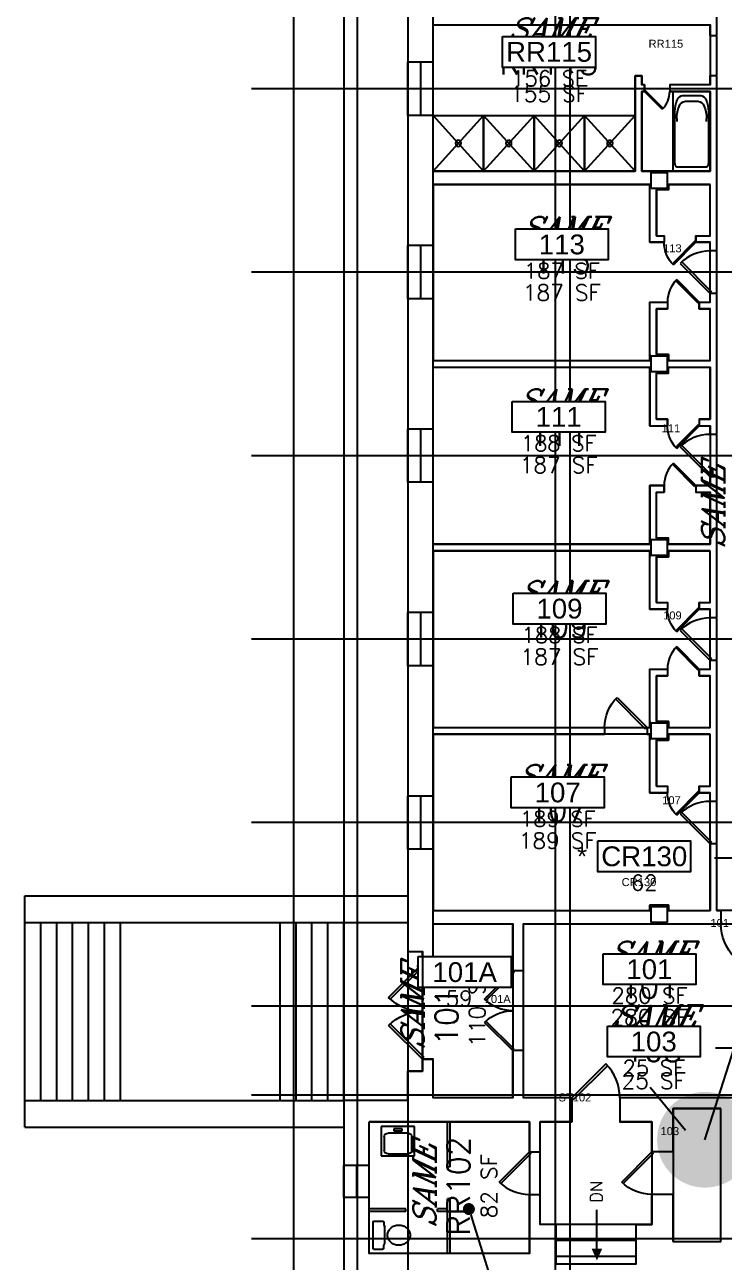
# Model space of a CAD drawing. Header units: inches. Extents: x 3065842 to 3066151, y 1245233 to 1245511.
# Drawn here: x 3065925.2 to 3065969, y 1245337.9 to 1245415.4 of the extents above; entities that cross this region are included whole.
import ezdxf
from ezdxf import colors
from ezdxf.entities.mleader import LeaderData, LeaderLine
from ezdxf.enums import TextEntityAlignment as Align
from ezdxf.math import Vec2, Vec3

# ---------------------------------------------------------------- set-up
doc = ezdxf.new("R2010")
doc.units = ezdxf.units.IN
doc.header["$MEASUREMENT"] = 0
doc.set_wipeout_variables(frame=1)
for name, color, linetype in [('A-ANNO-RMNO', 4, 'Continuous'), ('A-ANNO-RMNO-OLD', 4, 'Continuous'), ('A-ANNO-RMSF', 4, 'Continuous'), ('A-DOOR', 2, 'Continuous'), ('A-FLOR-LEVL', 3, 'Continuous'), ('A-FLOR-TPTN', 3, 'Continuous'), ('A-GLAZ', 2, 'Continuous'), ('A-SPAC-ANOT', 7, 'Continuous'), ('A-SPAC-GROS', 6, 'Continuous'), ('A-SPAC-PPLN-AREA', 3, 'Continuous'), ('A-SPAC-RMBX', 4, 'Continuous'), ('A-SPAC-RMDR', 7, 'Continuous'), ('A-SPAC-RMNO', 4, 'Continuous'), ('A-SPAC-RMTW', 4, 'Continuous'), ('A-SPAC-WPBX', 4, 'Continuous'), ('A-WALL', 7, 'Continuous'), ('L-SITE', 1, 'Continuous'), ('P-FIXT', 3, 'Continuous'), ('S-COLS', 5, 'Continuous'), ('S-GRID', 1, 'Continuous')]:
    doc.layers.add(name, color=color, linetype=linetype)
doc.styles.add('FAI1', font='arial.ttf')
doc.styles.add('RMTAG-OLDNUM', font='complex.shx', dxfattribs={"oblique": 25, "height": 17})
doc.styles.add('RMTAG-RMNUM', font='simplex', dxfattribs={"height": 17})
doc.styles.add('RMTAG-SQFT', font='simplex', dxfattribs={"height": 12})
doc.styles.add('ROMANS', font='romans.shx')
doc.styles.add('SIMPLEX', font='simplex')
doc.styles.get("Standard").update_dxf_attribs({"font": 'arial.ttf'})
doc.dimstyles.get("Standard").update_dxf_attribs({"dimtxt": 0.18, "dimasz": 0.18, "dimexe": 0.18, "dimexo": 0.0625, "dimgap": 0.09, "dimtad": 0, "dimtih": 1, "dimtoh": 1, "dimdec": 4, "dimzin": 0, "dimdsep": 46, "dimtxsty": 'Standard', "dimcen": 0.09, "dimadec": 0, "dimazin": 0, "dimtfac": 1, "dimtdec": 4, "dimtofl": 0, "dimtmove": 0, "dimatfit": 3, "dimfxl": 1, "dimtolj": 1, "dimtzin": 0, "dimarcsym": 0})

# ---------------------------------------------------------------- blocks, each defined once
blk = doc.blocks.new('AB141')
for p, q in [((1, 0.5), (0, 0.5)), ((0, 0.5), (0, -0.5)), ((1, -0.5), (1, 0.5)), ((0.05, 0.395071), (0.05, -0.395071)), ((0.743209, 0.45), (0.104929, 0.45)), ((0.624759, 0.4), (0.660817, 0.4)), ((0.874759, 0.186058), (0.874759, -0.186058)), ((0.95, -0.243209), (0.95, 0.243209)), ((0.104929, -0.45), (0.743209, -0.45)), ((0.660817, -0.4), (0.624759, -0.4)), ((0, -0.5), (1, -0.5))]:
    blk.add_line(p, q)
for centre, radius, start, end in [((0.104929, 0.395071), 0.054929, 90, 180), ((0.660817, 0.186058), 0.213942, 0, 90), ((0.743209, 0.243209), 0.206791, 0, 90), ((0.660817, -0.186058), 0.213942, 270, 0), ((0.743209, -0.243209), 0.206791, 270, 0), ((0.104929, -0.395071), 0.054929, 180, 270)]:
    blk.add_arc(centre, radius, start, end)
blk = doc.blocks.new('AH13A')
for p, q in [((1, 0.496), (0, 0.496)), ((0, 0.496), (0, -0.504)), ((0, -0.504), (1, 0.496)), ((1, -0.504), (0, 0.496)), ((1, -0.504), (1, 0.496)), ((0, -0.504), (1, -0.504))]:
    blk.add_line(p, q)
blk.add_circle((0.5, -0.004), 0.056)
blk = doc.blocks.new('AD131')
for p, q in [((0.03333, -0.475023), (0.03333, 0.475023)), ((0.05833, 0.500023), (0.298978, 0.500023)), ((0.323978, 0.475023), (0.323978, 0.362171)), ((0.323978, 0.362171), (0.354249, 0.298611)), ((0.354249, 0.298611), (0.354249, -0.298611)), ((0.323978, -0.362171), (0.354249, -0.298611)), ((0.05833, -0.500023), (0.298978, -0.500023)), ((0.323978, -0.475023), (0.323978, -0.362171))]:
    blk.add_line(p, q)
blk.add_lwpolyline([(1.033321, -0.002131, 0.084445), (1.00948, 0.138025, 0.091522), (0.944276, 0.252035, 0.103706), (0.835094, 0.337134, 0.134256), (0.729302, 0.357313, 0.114344), (0.615596, 0.330966, 0.103706), (0.514328, 0.252035, 0.091522), (0.449124, 0.138025, 0.084445), (0.425283, -0.002131, 0.084445), (0.449124, -0.142287, 0.091522), (0.514328, -0.256296, 0.103706), (0.615596, -0.335228, 0.114344), (0.729302, -0.361575, 0.114344), (0.843008, -0.335228, 0.103706), (0.944276, -0.256296, 0.091522), (1.00948, -0.142287, 0.084445)], format="xyb", close=True)
for centre, start, end in [((0.05833, 0.475023), 90, 180), ((0.298978, 0.475023), 0, 90), ((0.05833, -0.475023), 180, 270), ((0.298978, -0.475023), 270, 0)]:
    blk.add_arc(centre, 0.025, start, end)
blk = doc.blocks.new('AC141')
for p, q in [((0, 0.5), (1, 0.5)), ((0, -0.5), (0, 0.5)), ((0.346581, 0.4183), (0.810283, 0.4183)), ((1, 0.5), (1, -0.5)), ((0.0753, 0.12255), (0.145017, 0.12255)), ((0.0753, -0.12255), (0.0753, 0.12255)), ((0.145017, 0.12255), (0.145017, -0.12255)), ((0.226581, -0.2983), (0.226581, 0.2983)), ((0.930283, 0.2983), (0.930283, -0.2983)), ((0.145017, -0.12255), (0.0753, -0.12255)), ((1, -0.5), (0, -0.5)), ((0.810283, -0.4183), (0.346581, -0.4183))]:
    blk.add_line(p, q)
for centre, start, end in [((0.346581, 0.2983), 90, 180), ((0.810283, 0.2983), 0, 90), ((0.346581, -0.2983), 180, 270), ((0.810283, -0.2983), 270, 0)]:
    blk.add_arc(centre, 0.12, start, end)
blk = doc.blocks.new('RMTAG3')
at = {"layer": 'A-ANNO-RMNO', "style": 'RMTAG-RMNUM'}
blk.add_attdef('ROOM#', text='', height=17, dxfattribs=at).set_placement((0, 0), align=Align.BOTTOM_CENTER)
at = {"layer": 'A-ANNO-RMNO-OLD', "style": 'RMTAG-OLDNUM', "oblique": 25}
blk.add_attdef('OLDROOM#', text='', height=17, dxfattribs=at).set_placement((0, 25.53), align=Align.BOTTOM_CENTER)
at = {"layer": 'A-ANNO-RMSF', "style": 'RMTAG-SQFT'}
blk.add_attdef('SQ-FT', text='', height=12, dxfattribs=at).set_placement((0, -19.01), align=Align.BOTTOM_CENTER)
blk = doc.blocks.new('AWI002')
blk.add_line((-0.5, -1), (0.5, -1))
blk = doc.blocks.new('ADO001')
for p, q in [((0.207106, 0.707105), (-0.499999, 0)), ((-0.465625, -0.034373), (0.240643, 0.671896)), ((-0.499999, 0), (-0.465625, -0.034373))]:
    blk.add_line(p, q)
blk.add_arc((-0.499999, 0), 0.999997, 0, 45)
blk = doc.blocks.new('ADO101')
for p, q in [((0.465624, -0.034373), (-0.240645, 0.671896)), ((-0.207108, 0.707105), (0.499997, 0)), ((0.499997, 0), (0.465624, -0.034373))]:
    blk.add_line(p, q)
blk.add_arc((0.499997, 0), 0.999997, 135, 180)
blk = doc.blocks.new('ADO401')
for p, q in [((-0.146446, 0.353552), (-0.499999, 0)), ((-0.482812, -0.017187), (-0.129678, 0.335948)), ((-0.129678, 0.335948), (-0.146446, 0.353552)), ((0.129678, 0.335948), (0.146446, 0.353552)), ((0.482812, -0.017187), (0.129678, 0.335948)), ((0.146446, 0.353552), (0.499999, 0)), ((-0.499999, 0), (-0.482812, -0.017187)), ((0.499999, 0), (0.482812, -0.017187))]:
    blk.add_line(p, q)
for centre, start, end in [((-0.499999, 0), 0, 45), ((0.499999, 0), 135, 180)]:
    blk.add_arc(centre, 0.499999, start, end)
blk = doc.blocks.new('FMGRM1')
at = {"style": 'FAI1'}
for tag, p in [('DATA1', (0, -0.284)), ('DATA2', (0, -0.443)), ('DATA3', (0, -0.602)), ('DATA4', (0, -0.762)), ('DATA5', (0, -0.921))]:
    blk.add_attdef(tag, text='', height=0.117, dxfattribs=at).set_placement(p, align=Align.CENTER)
at = {"layer": 'A-SPAC-RMDR', "style": 'FAI1'}
blk.add_attdef('RMDOOR', text='', height=0.08, dxfattribs=at).set_placement((0, 0.257), align=Align.MIDDLE)
at = {"layer": 'A-SPAC-RMNO', "style": 'FAI1'}
blk.add_attdef('RMNUMB', text='', height=0.16, dxfattribs=at).set_placement((0, 0), align=Align.MIDDLE)
at = {"linetype": 'Continuous'}
blk.add_wipeout([(-0.375, -0.125), (0.375, -0.125), (0.375, 0.125), (-0.375, 0.125)], dxfattribs=at).dxf.layer = 'A-SPAC-WPBX'
at = {"layer": 'A-SPAC-RMBX', "linetype": 'Continuous'}
blk.add_lwpolyline([(-0.375, 0.125), (0.375, 0.125), (0.375, -0.125), (-0.375, -0.125)], close=True, dxfattribs=at)
blk = doc.blocks.new('_Dot')
at = {"color": 0, "linetype": 'ByBlock', "lineweight": -2}
blk.add_line((-0.5, 0), (-1, 0), dxfattribs=at)
at = {"color": 0, "linetype": 'ByBlock', "const_width": 0.5}
blk.add_lwpolyline([(-0.25, 0, 1), (0.25, 0, 1)], format="xyb", close=True, dxfattribs=at)
blk = doc.blocks.new('SEECHART')
blk.add_text('*', height=0.15).set_placement((0, 0), align=Align.MIDDLE_CENTER)

msp = doc.modelspace()

# ---------------------------------------------------------------- linework, layer by layer
at = {"layer": 'A-ANNO-RMNO'}
msp.add_line((3065966.595, 1245346.14), (3065964.373, 1245348.818), dxfattribs=at)
msp.add_solid([(3065966.787, 1245346.299), (3065966.402, 1245345.98), (3065967.552, 1245344.985)], dxfattribs=at)
at = {"layer": 'A-FLOR-LEVL'}
for p, q in [((3065961.039, 1245338.732), (3065961.039, 1245341.157)), ((3065963.477, 1245340.23), (3065958.477, 1245340.23)), ((3065963.477, 1245339.23), (3065958.477, 1245339.23)), ((3065963.477, 1245338.23), (3065958.477, 1245338.23))]:
    msp.add_line(p, q, dxfattribs=at)
msp.add_solid([(3065961.373, 1245338.732), (3065960.706, 1245338.732), (3065961.039, 1245337.985)], dxfattribs=at)
at = {"layer": 'A-FLOR-TPTN'}
for p, q in [((3065951.685, 1245343.846), (3065951.685, 1245346.68)), ((3065951.852, 1245343.846), (3065951.852, 1245346.68)), ((3065951.852, 1245343.846), (3065951.685, 1245343.846)), ((3065951.685, 1245341.221), (3065951.685, 1245341.846)), ((3065951.852, 1245341.846), (3065951.685, 1245341.846)), ((3065951.852, 1245338.43), (3065951.852, 1245341.846)), ((3065949.06, 1245341.221), (3065946.768, 1245341.221)), ((3065949.06, 1245341.055), (3065946.768, 1245341.055)), ((3065949.06, 1245341.055), (3065949.06, 1245341.221)), ((3065951.685, 1245341.221), (3065951.06, 1245341.221)), ((3065951.06, 1245341.055), (3065951.06, 1245341.221)), ((3065951.685, 1245341.055), (3065951.06, 1245341.055)), ((3065951.685, 1245338.43), (3065951.685, 1245341.055))]:
    msp.add_line(p, q, dxfattribs=at)
at = {"layer": 'A-GLAZ'}
for p, q in [((3065949.185, 1245409.763), (3065949.185, 1245413.096)), ((3065950.768, 1245409.763), (3065950.768, 1245413.096)), ((3065949.185, 1245398.263), (3065949.185, 1245401.596)), ((3065950.768, 1245398.263), (3065950.768, 1245401.596)), ((3065949.185, 1245386.763), (3065949.185, 1245390.096)), ((3065950.768, 1245386.763), (3065950.768, 1245390.096)), ((3065949.185, 1245375.263), (3065949.185, 1245378.596)), ((3065950.768, 1245375.263), (3065950.768, 1245378.596)), ((3065949.185, 1245363.763), (3065949.185, 1245367.096)), ((3065950.768, 1245363.763), (3065950.768, 1245367.096)), ((3065945.185, 1245341.93), (3065945.185, 1245343.93)), ((3065946.768, 1245341.93), (3065946.768, 1245343.93))]:
    msp.add_line(p, q, dxfattribs=at)
at = {"layer": 'A-SPAC-PPLN-AREA'}
for points in [[(3065973.143, 1245371.388), (3065973.143, 1245362.93), (3065976.185, 1245362.93), (3065976.185, 1245359.93), (3065971.803, 1245359.93), (3065968.803, 1245359.93), (3065968.56, 1245359.93), (3065968.56, 1245493.513), (3065968.935, 1245493.513), (3065972.768, 1245493.513), (3065973.143, 1245493.513), (3065973.143, 1245375.055), (3065973.143, 1245374.805), (3065976.935, 1245374.805), (3065976.935, 1245373.221), (3065973.143, 1245373.221)], [(3065950.768, 1245415.43), (3065968.143, 1245415.43), (3065968.143, 1245411.68), (3065965.602, 1245411.68), (3065965.602, 1245411.263), (3065968.143, 1245411.263), (3065968.143, 1245406.263), (3065963.852, 1245406.263), (3065963.852, 1245411.263), (3065964.018, 1245411.263), (3065964.018, 1245411.68), (3065963.852, 1245411.68), (3065963.852, 1245412.242), (3065963.435, 1245412.242), (3065963.435, 1245406.263), (3065950.768, 1245406.263)], [(3065968.143, 1245405.43), (3065965.518, 1245405.43), (3065965.518, 1245405.096), (3065964.768, 1245405.096), (3065964.768, 1245402.221), (3065965.248, 1245402.221), (3065965.248, 1245401.805), (3065964.352, 1245401.805), (3065964.352, 1245405.43), (3065950.768, 1245405.43), (3065950.768, 1245394.388), (3065964.352, 1245394.388), (3065964.352, 1245398.055), (3065965.456, 1245398.055), (3065965.456, 1245397.638), (3065964.768, 1245397.638), (3065964.768, 1245394.763), (3065965.518, 1245394.763), (3065965.518, 1245394.388), (3065968.143, 1245394.388), (3065968.143, 1245397.638), (3065967.456, 1245397.638), (3065967.456, 1245398.055), (3065968.143, 1245398.055), (3065968.143, 1245401.805), (3065967.248, 1245401.805), (3065967.248, 1245402.221), (3065968.143, 1245402.221)], [(3065950.768, 1245393.971), (3065964.352, 1245393.971), (3065964.352, 1245390.305), (3065965.456, 1245390.305), (3065965.456, 1245390.721), (3065964.768, 1245390.721), (3065964.768, 1245393.596), (3065965.518, 1245393.596), (3065965.518, 1245393.971), (3065968.143, 1245393.971), (3065968.143, 1245390.721), (3065967.456, 1245390.721), (3065967.456, 1245390.305), (3065968.143, 1245390.305), (3065968.143, 1245386.555), (3065967.248, 1245386.555), (3065967.248, 1245386.138), (3065968.143, 1245386.138), (3065968.143, 1245382.888), (3065965.518, 1245382.888), (3065965.518, 1245383.263), (3065964.768, 1245383.263), (3065964.768, 1245386.138), (3065965.248, 1245386.138), (3065965.248, 1245386.555), (3065964.352, 1245386.555), (3065964.352, 1245382.888), (3065950.768, 1245382.888)], [(3065968.143, 1245382.471), (3065965.518, 1245382.471), (3065965.518, 1245382.096), (3065964.768, 1245382.096), (3065964.768, 1245379.221), (3065965.456, 1245379.221), (3065965.456, 1245378.805), (3065964.352, 1245378.805), (3065964.352, 1245382.471), (3065950.768, 1245382.471), (3065950.768, 1245371.388), (3065964.352, 1245371.388), (3065964.352, 1245375.055), (3065965.456, 1245375.055), (3065965.456, 1245374.638), (3065964.768, 1245374.638), (3065964.768, 1245371.763), (3065965.518, 1245371.763), (3065965.518, 1245371.388), (3065968.143, 1245371.388), (3065968.143, 1245374.638), (3065967.456, 1245374.638), (3065967.456, 1245375.055), (3065968.143, 1245375.055), (3065968.143, 1245378.805), (3065967.456, 1245378.805), (3065967.456, 1245379.221), (3065968.143, 1245379.221)], [(3065968.143, 1245370.971), (3065965.518, 1245370.971), (3065965.518, 1245370.596), (3065964.768, 1245370.596), (3065964.768, 1245367.721), (3065965.456, 1245367.721), (3065965.456, 1245367.305), (3065964.352, 1245367.305), (3065964.352, 1245370.971), (3065950.768, 1245370.971), (3065950.768, 1245359.93), (3065964.352, 1245359.93), (3065964.352, 1245360.263), (3065965.518, 1245360.263), (3065965.518, 1245359.93), (3065968.143, 1245359.93), (3065968.143, 1245367.305), (3065967.456, 1245367.305), (3065967.456, 1245367.721), (3065968.143, 1245367.721)], [(3065950.102, 1245356.596), (3065950.768, 1245356.596), (3065950.768, 1245359.096), (3065955.768, 1245359.096), (3065955.768, 1245356.138), (3065955.768, 1245351.138), (3065955.768, 1245348.18), (3065950.768, 1245348.18), (3065950.768, 1245350.596), (3065950.102, 1245350.596)], [(3065956.435, 1245356.138), (3065956.435, 1245359.096), (3065968.172, 1245359.096), (3065968.803, 1245359.096), (3065971.803, 1245359.096), (3065976.435, 1245359.096), (3065976.435, 1245348.763), (3065976.185, 1245348.763), (3065976.185, 1245348.18), (3065962.477, 1245348.18), (3065962.477, 1245346.68), (3065964.477, 1245346.68), (3065964.477, 1245340.23), (3065963.477, 1245340.23), (3065963.477, 1245337.763), (3065958.477, 1245337.763), (3065958.477, 1245340.23), (3065957.477, 1245340.23), (3065957.477, 1245346.68), (3065959.477, 1245346.68), (3065959.477, 1245348.18), (3065956.435, 1245348.18), (3065956.435, 1245351.138)], [(3065968.81, 1245347.513), (3065965.81, 1245347.513), (3065965.81, 1245339.18), (3065968.81, 1245339.18)], [(3065946.768, 1245346.68), (3065956.81, 1245346.68), (3065956.81, 1245338.43), (3065946.768, 1245338.43)]]:
    msp.add_lwpolyline(points, close=True, dxfattribs=at)
at = {"layer": 'A-WALL'}
for p, q in [((3065949.185, 1245499.18), (3065949.185, 1245357.346)), ((3065950.768, 1245356.596), (3065950.768, 1245497.596)), ((3065968.56, 1245414.763), (3065968.56, 1245417.36)), ((3065950.768, 1245415.43), (3065968.143, 1245415.43)), ((3065968.143, 1245414.763), (3065968.143, 1245415.43)), ((3065968.143, 1245414.763), (3065968.56, 1245414.763)), ((3065950.768, 1245413.096), (3065949.185, 1245413.096)), ((3065963.435, 1245406.263), (3065963.435, 1245412.242)), ((3065963.435, 1245412.242), (3065963.852, 1245412.242)), ((3065963.852, 1245412.242), (3065963.852, 1245411.68)), ((3065968.143, 1245412.263), (3065968.56, 1245412.263)), ((3065968.143, 1245411.68), (3065968.143, 1245412.263)), ((3065968.56, 1245401.263), (3065968.56, 1245412.263)), ((3065964.018, 1245411.68), (3065963.852, 1245411.68)), ((3065963.852, 1245411.263), (3065963.852, 1245406.263)), ((3065964.018, 1245411.263), (3065963.852, 1245411.263)), ((3065964.018, 1245411.68), (3065964.018, 1245411.263)), ((3065968.143, 1245411.68), (3065965.602, 1245411.68)), ((3065965.602, 1245411.68), (3065965.602, 1245411.263)), ((3065968.143, 1245411.263), (3065965.602, 1245411.263)), ((3065968.143, 1245406.263), (3065968.143, 1245411.263)), ((3065950.768, 1245409.763), (3065949.185, 1245409.763)), ((3065950.768, 1245406.263), (3065963.435, 1245406.263)), ((3065963.852, 1245406.263), (3065968.143, 1245406.263)), ((3065950.768, 1245405.43), (3065964.352, 1245405.43)), ((3065964.352, 1245405.096), (3065964.352, 1245405.43)), ((3065964.352, 1245401.805), (3065964.352, 1245405.43)), ((3065965.518, 1245405.096), (3065964.768, 1245405.096)), ((3065964.768, 1245402.221), (3065964.768, 1245405.096)), ((3065965.518, 1245405.43), (3065965.518, 1245405.096)), ((3065965.518, 1245405.43), (3065968.143, 1245405.43)), ((3065968.143, 1245402.221), (3065968.143, 1245405.43)), ((3065964.352, 1245401.805), (3065965.248, 1245401.805)), ((3065964.768, 1245402.221), (3065965.248, 1245402.221)), ((3065965.248, 1245402.221), (3065965.248, 1245401.805)), ((3065967.248, 1245402.221), (3065967.248, 1245401.805)), ((3065967.248, 1245402.221), (3065968.143, 1245402.221)), ((3065967.248, 1245401.805), (3065968.143, 1245401.805)), ((3065968.143, 1245401.263), (3065968.143, 1245401.805)), ((3065950.768, 1245401.596), (3065949.185, 1245401.596)), ((3065968.56, 1245401.263), (3065968.143, 1245401.263)), ((3065950.768, 1245398.263), (3065949.185, 1245398.263)), ((3065964.352, 1245394.388), (3065964.352, 1245398.055)), ((3065964.352, 1245398.055), (3065965.456, 1245398.055)), ((3065965.456, 1245398.055), (3065965.456, 1245397.638)), ((3065967.456, 1245398.055), (3065967.456, 1245397.638)), ((3065967.456, 1245398.055), (3065968.143, 1245398.055)), ((3065968.56, 1245398.596), (3065968.143, 1245398.596)), ((3065968.143, 1245398.055), (3065968.143, 1245398.596)), ((3065968.56, 1245389.763), (3065968.56, 1245398.596)), ((3065964.768, 1245394.763), (3065964.768, 1245397.638)), ((3065964.768, 1245397.638), (3065965.456, 1245397.638)), ((3065967.456, 1245397.638), (3065968.143, 1245397.638)), ((3065968.143, 1245394.388), (3065968.143, 1245397.638)), ((3065950.768, 1245394.388), (3065964.352, 1245394.388)), ((3065964.352, 1245394.763), (3065964.352, 1245394.388)), ((3065965.518, 1245394.763), (3065964.768, 1245394.763)), ((3065965.518, 1245394.388), (3065965.518, 1245394.763)), ((3065965.518, 1245394.388), (3065968.143, 1245394.388)), ((3065950.768, 1245393.971), (3065964.352, 1245393.971)), ((3065964.352, 1245393.971), (3065964.352, 1245393.596)), ((3065964.352, 1245390.305), (3065964.352, 1245393.971)), ((3065964.768, 1245390.721), (3065964.768, 1245393.596)), ((3065964.768, 1245393.596), (3065965.518, 1245393.596)), ((3065965.518, 1245393.971), (3065968.143, 1245393.971)), ((3065965.518, 1245393.596), (3065965.518, 1245393.971)), ((3065968.143, 1245390.721), (3065968.143, 1245393.971)), ((3065964.352, 1245390.305), (3065965.456, 1245390.305)), ((3065964.768, 1245390.721), (3065965.456, 1245390.721)), ((3065965.456, 1245390.721), (3065965.456, 1245390.305)), ((3065967.456, 1245390.721), (3065967.456, 1245390.305)), ((3065967.456, 1245390.721), (3065968.143, 1245390.721)), ((3065967.456, 1245390.305), (3065968.143, 1245390.305)), ((3065968.143, 1245389.763), (3065968.143, 1245390.305)), ((3065950.768, 1245390.096), (3065949.185, 1245390.096)), ((3065968.56, 1245389.763), (3065968.143, 1245389.763)), ((3065968.56, 1245387.096), (3065968.143, 1245387.096)), ((3065968.143, 1245386.555), (3065968.143, 1245387.096)), ((3065968.56, 1245378.263), (3065968.56, 1245387.096)), ((3065950.768, 1245386.763), (3065949.185, 1245386.763)), ((3065964.352, 1245382.888), (3065964.352, 1245386.555)), ((3065964.352, 1245386.555), (3065965.248, 1245386.555)), ((3065965.248, 1245386.555), (3065965.248, 1245386.138)), ((3065967.248, 1245386.555), (3065967.248, 1245386.138)), ((3065967.248, 1245386.555), (3065968.143, 1245386.555)), ((3065964.768, 1245383.263), (3065964.768, 1245386.138)), ((3065964.768, 1245386.138), (3065965.248, 1245386.138)), ((3065967.248, 1245386.138), (3065968.143, 1245386.138)), ((3065968.143, 1245382.888), (3065968.143, 1245386.138)), ((3065964.352, 1245383.263), (3065964.352, 1245382.888)), ((3065965.518, 1245383.263), (3065964.768, 1245383.263)), ((3065965.518, 1245382.888), (3065965.518, 1245383.263)), ((3065950.768, 1245382.888), (3065964.352, 1245382.888)), ((3065950.768, 1245382.471), (3065964.352, 1245382.471)), ((3065964.352, 1245382.471), (3065964.352, 1245382.096)), ((3065964.352, 1245378.805), (3065964.352, 1245382.471)), ((3065965.518, 1245382.888), (3065968.143, 1245382.888)), ((3065965.518, 1245382.471), (3065968.143, 1245382.471)), ((3065965.518, 1245382.096), (3065965.518, 1245382.471)), ((3065968.143, 1245379.221), (3065968.143, 1245382.471)), ((3065964.768, 1245379.221), (3065964.768, 1245382.096)), ((3065964.768, 1245382.096), (3065965.518, 1245382.096)), ((3065950.768, 1245378.596), (3065949.185, 1245378.596)), ((3065964.352, 1245378.805), (3065965.456, 1245378.805)), ((3065964.768, 1245379.221), (3065965.456, 1245379.221)), ((3065965.456, 1245379.221), (3065965.456, 1245378.805)), ((3065967.456, 1245379.221), (3065967.456, 1245378.805)), ((3065967.456, 1245379.221), (3065968.143, 1245379.221)), ((3065967.456, 1245378.805), (3065968.143, 1245378.805)), ((3065968.143, 1245378.263), (3065968.143, 1245378.805)), ((3065968.56, 1245378.263), (3065968.143, 1245378.263)), ((3065968.56, 1245375.596), (3065968.143, 1245375.596)), ((3065968.143, 1245375.055), (3065968.143, 1245375.596)), ((3065968.56, 1245366.763), (3065968.56, 1245375.596)), ((3065950.768, 1245375.263), (3065949.185, 1245375.263)), ((3065964.352, 1245371.388), (3065964.352, 1245375.055)), ((3065964.352, 1245375.055), (3065965.456, 1245375.055)), ((3065964.768, 1245371.763), (3065964.768, 1245374.638)), ((3065964.768, 1245374.638), (3065965.456, 1245374.638)), ((3065965.456, 1245375.055), (3065965.456, 1245374.638)), ((3065967.456, 1245375.055), (3065967.456, 1245374.638)), ((3065967.456, 1245375.055), (3065968.143, 1245375.055)), ((3065967.456, 1245374.638), (3065968.143, 1245374.638)), ((3065968.143, 1245371.388), (3065968.143, 1245374.638)), ((3065964.352, 1245371.763), (3065964.352, 1245371.388)), ((3065965.518, 1245371.763), (3065964.768, 1245371.763)), ((3065965.518, 1245371.388), (3065965.518, 1245371.763)), ((3065950.768, 1245371.388), (3065961.518, 1245371.388)), ((3065950.768, 1245370.971), (3065961.518, 1245370.971)), ((3065961.518, 1245371.388), (3065961.518, 1245370.971)), ((3065964.185, 1245371.388), (3065964.352, 1245371.388)), ((3065964.185, 1245371.388), (3065964.185, 1245370.971)), ((3065964.185, 1245370.971), (3065964.352, 1245370.971)), ((3065964.352, 1245370.971), (3065964.352, 1245370.596)), ((3065964.352, 1245367.305), (3065964.352, 1245370.971)), ((3065965.518, 1245371.388), (3065968.143, 1245371.388)), ((3065965.518, 1245370.971), (3065968.143, 1245370.971)), ((3065965.518, 1245370.596), (3065965.518, 1245370.971)), ((3065968.143, 1245367.721), (3065968.143, 1245370.971)), ((3065964.768, 1245367.721), (3065964.768, 1245370.596)), ((3065964.768, 1245370.596), (3065965.518, 1245370.596)), ((3065964.768, 1245367.721), (3065965.456, 1245367.721)), ((3065965.456, 1245367.721), (3065965.456, 1245367.305)), ((3065967.456, 1245367.721), (3065967.456, 1245367.305)), ((3065967.456, 1245367.721), (3065968.143, 1245367.721)), ((3065950.768, 1245367.096), (3065949.185, 1245367.096)), ((3065964.352, 1245367.305), (3065965.456, 1245367.305)), ((3065967.456, 1245367.305), (3065968.143, 1245367.305)), ((3065968.143, 1245366.763), (3065968.143, 1245367.305)), ((3065968.56, 1245366.763), (3065968.143, 1245366.763)), ((3065950.768, 1245363.763), (3065949.185, 1245363.763)), ((3065968.56, 1245364.096), (3065968.143, 1245364.096)), ((3065968.143, 1245364.096), (3065968.143, 1245359.93)), ((3065968.56, 1245359.93), (3065968.56, 1245364.096)), ((3065950.768, 1245359.93), (3065964.352, 1245359.93)), ((3065964.352, 1245359.93), (3065964.352, 1245360.263)), ((3065964.352, 1245360.263), (3065964.352, 1245359.93)), ((3065965.518, 1245360.263), (3065964.352, 1245360.263)), ((3065965.518, 1245359.93), (3065965.518, 1245360.263)), ((3065965.518, 1245359.93), (3065968.143, 1245359.93)), ((3065968.56, 1245359.93), (3065968.803, 1245359.93)), ((3065968.803, 1245359.93), (3065968.803, 1245359.096)), ((3065950.768, 1245359.096), (3065955.768, 1245359.096)), ((3065955.768, 1245356.138), (3065955.768, 1245359.096)), ((3065956.435, 1245359.096), (3065968.803, 1245359.096)), ((3065956.435, 1245356.138), (3065956.435, 1245359.096)), ((3065949.185, 1245357.346), (3065950.102, 1245357.346)), ((3065950.102, 1245356.596), (3065950.102, 1245357.346)), ((3065950.102, 1245356.596), (3065950.768, 1245356.596)), ((3065956.435, 1245356.138), (3065955.768, 1245356.138)), ((3065950.102, 1245349.846), (3065950.102, 1245350.596)), ((3065950.102, 1245350.596), (3065950.768, 1245350.596)), ((3065950.768, 1245348.18), (3065950.768, 1245350.596)), ((3065955.768, 1245348.18), (3065955.768, 1245351.138)), ((3065956.435, 1245351.138), (3065955.768, 1245351.138)), ((3065956.435, 1245348.18), (3065956.435, 1245351.138)), ((3065949.185, 1245348.013), (3065949.185, 1245349.846)), ((3065949.185, 1245349.846), (3065950.102, 1245349.846)), ((3065945.185, 1245348.013), (3065945.185, 1245310.346)), ((3065949.185, 1245348.013), (3065945.185, 1245348.013)), ((3065955.768, 1245348.18), (3065950.768, 1245348.18)), ((3065959.477, 1245348.18), (3065956.435, 1245348.18)), ((3065959.477, 1245348.18), (3065959.477, 1245346.68)), ((3065970.227, 1245348.18), (3065962.477, 1245348.18)), ((3065962.477, 1245348.18), (3065962.477, 1245346.68)), ((3065965.81, 1245347.513), (3065968.81, 1245347.513)), ((3065965.81, 1245344.788), (3065965.81, 1245347.513)), ((3065968.81, 1245339.18), (3065968.81, 1245347.513)), ((3065946.768, 1245338.43), (3065946.768, 1245346.68)), ((3065956.81, 1245346.68), (3065946.768, 1245346.68)), ((3065956.81, 1245344.788), (3065956.81, 1245346.68)), ((3065957.477, 1245344.788), (3065957.477, 1245346.68)), ((3065959.477, 1245346.68), (3065957.477, 1245346.68)), ((3065964.477, 1245346.68), (3065962.477, 1245346.68)), ((3065964.477, 1245344.788), (3065964.477, 1245346.68)), ((3065956.81, 1245344.788), (3065957.477, 1245344.788)), ((3065965.81, 1245344.788), (3065964.477, 1245344.788)), ((3065946.768, 1245343.93), (3065945.185, 1245343.93)), ((3065956.81, 1245338.43), (3065956.81, 1245342.121)), ((3065956.81, 1245342.121), (3065957.477, 1245342.121)), ((3065957.477, 1245340.23), (3065957.477, 1245342.121)), ((3065964.477, 1245340.23), (3065964.477, 1245342.121)), ((3065965.81, 1245342.121), (3065964.477, 1245342.121)), ((3065965.81, 1245339.18), (3065965.81, 1245342.121)), ((3065946.768, 1245341.93), (3065945.185, 1245341.93)), ((3065958.477, 1245340.23), (3065957.477, 1245340.23)), ((3065958.477, 1245337.763), (3065958.477, 1245340.23)), ((3065963.477, 1245340.23), (3065963.477, 1245337.763)), ((3065963.477, 1245340.23), (3065964.477, 1245340.23)), ((3065965.81, 1245339.18), (3065968.81, 1245339.18)), ((3065956.81, 1245338.43), (3065946.768, 1245338.43))]:
    msp.add_line(p, q, dxfattribs=at)
at = {"layer": 'L-SITE'}
for p, q in [((3065925.185, 1245360.846), (3065949.185, 1245360.846)), ((3065925.185, 1245359.18), (3065925.185, 1245360.846)), ((3065925.185, 1245359.18), (3065949.185, 1245359.18)), ((3065925.185, 1245348.013), (3065925.185, 1245359.18)), ((3065926.185, 1245348.013), (3065926.185, 1245359.18)), ((3065927.185, 1245348.013), (3065927.185, 1245359.18)), ((3065928.185, 1245348.013), (3065928.185, 1245359.18)), ((3065929.185, 1245348.013), (3065929.185, 1245359.18)), ((3065930.185, 1245348.013), (3065930.185, 1245359.18)), ((3065931.185, 1245348.013), (3065931.185, 1245359.18)), ((3065941.185, 1245348.013), (3065941.185, 1245359.18)), ((3065942.185, 1245348.013), (3065942.185, 1245359.18)), ((3065943.185, 1245348.013), (3065943.185, 1245359.18)), ((3065944.185, 1245348.013), (3065944.185, 1245359.18)), ((3065945.185, 1245348.013), (3065945.185, 1245359.18)), ((3065925.185, 1245348.013), (3065945.185, 1245348.013)), ((3065925.185, 1245346.346), (3065925.185, 1245348.013)), ((3065925.185, 1245346.346), (3065945.185, 1245346.346))]:
    msp.add_line(p, q, dxfattribs=at)
at = {"layer": 'S-COLS'}
for p, q in [((3065964.435, 1245406.18), (3065965.435, 1245406.18)), ((3065964.435, 1245405.18), (3065964.435, 1245406.18)), ((3065965.435, 1245406.18), (3065965.435, 1245405.18)), ((3065965.435, 1245405.18), (3065964.435, 1245405.18)), ((3065964.435, 1245394.68), (3065965.435, 1245394.68)), ((3065964.435, 1245393.68), (3065964.435, 1245394.68)), ((3065965.435, 1245394.68), (3065965.435, 1245393.68)), ((3065965.435, 1245393.68), (3065964.435, 1245393.68)), ((3065964.435, 1245383.18), (3065965.435, 1245383.18)), ((3065964.435, 1245382.18), (3065964.435, 1245383.18)), ((3065965.435, 1245383.18), (3065965.435, 1245382.18)), ((3065965.435, 1245382.18), (3065964.435, 1245382.18)), ((3065964.435, 1245371.68), (3065965.435, 1245371.68)), ((3065964.435, 1245370.68), (3065964.435, 1245371.68)), ((3065965.435, 1245371.68), (3065965.435, 1245370.68)), ((3065965.435, 1245370.68), (3065964.435, 1245370.68)), ((3065964.435, 1245360.18), (3065965.435, 1245360.18)), ((3065964.435, 1245359.18), (3065964.435, 1245360.18)), ((3065965.435, 1245360.18), (3065965.435, 1245359.18)), ((3065965.435, 1245359.18), (3065964.435, 1245359.18))]:
    msp.add_line(p, q, dxfattribs=at)
at = {"layer": 'S-GRID'}
for p, q in [((3065942.018, 1245508.18), (3065942.018, 1245301.897)), ((3065945.185, 1245508.18), (3065945.185, 1245301.897)), ((3065946.018, 1245508.18), (3065946.018, 1245301.897)), ((3065949.185, 1245508.18), (3065949.185, 1245301.897)), ((3065958.435, 1245307.18), (3065958.435, 1245508.18)), ((3065959.352, 1245499.18), (3065959.352, 1245301.897)), ((3066002.837, 1245411.43), (3065939.402, 1245411.43)), ((3066002.837, 1245399.93), (3065939.402, 1245399.93)), ((3066002.837, 1245388.43), (3065939.402, 1245388.43)), ((3066002.837, 1245376.93), (3065939.402, 1245376.93)), ((3066002.837, 1245365.43), (3065939.402, 1245365.43)), ((3066002.837, 1245353.93), (3065939.402, 1245353.93)), ((3066002.837, 1245348.346), (3065939.402, 1245348.346)), ((3066002.837, 1245339.346), (3065939.402, 1245339.346))]:
    msp.add_line(p, q, dxfattribs=at)

# ---------------------------------------------------------------- block references
at = {"layer": 'A-ANNO-RMNO', "xscale": 0.08333333333333333, "yscale": 0.08333333333333333, "zscale": 0.08333333333333333}
for p, values in [((3065958.038, 1245411.894), {'OLDROOM#': 'SAME', 'ROOM#': 'RR115', 'SQ-FT': '155 SF'}), ((3065958.839, 1245399.435), {'OLDROOM#': 'SAME', 'ROOM#': '113', 'SQ-FT': '187 SF'}), ((3065958.642, 1245388.626), {'OLDROOM#': 'SAME', 'ROOM#': '111', 'SQ-FT': '187 SF'}), ((3065958.692, 1245376.607), {'OLDROOM#': 'SAME', 'ROOM#': '109', 'SQ-FT': '187 SF'}), ((3065958.581, 1245365.085), {'OLDROOM#': 'SAME', 'ROOM#': '107', 'SQ-FT': '189 SF'}), ((3065964.328, 1245354.005), {'OLDROOM#': 'SAME', 'ROOM#': '101', 'SQ-FT': '280 SF'}), ((3065964.599, 1245350.028), {'OLDROOM#': 'SAME', 'ROOM#': '103', 'SQ-FT': '25 SF'})]:
    msp.add_blockref('RMTAG3', p, dxfattribs=at).add_auto_attribs(values)
at = {"layer": 'A-ANNO-RMNO', "xscale": 0.08333333333333333, "yscale": 0.08333333333333333, "zscale": 0.08333333333333333, "rotation": 90}
for p, values in [((3065971.579, 1245385.226), {'OLDROOM#': 'SAME', 'ROOM#': 'CR130', 'SQ-FT': '627 SF'}), ((3065952.751, 1245353.822), {'OLDROOM#': 'SAME', 'ROOM#': '101A', 'SQ-FT': '110 SF'}), ((3065953.492, 1245342.643), {'OLDROOM#': 'SAME', 'ROOM#': 'RR102', 'SQ-FT': '82 SF'})]:
    msp.add_blockref('RMTAG3', p, dxfattribs=at).add_auto_attribs(values)
at = {"layer": 'A-DOOR', "zscale": 6.666666666666666}
for name, p, xscale, yscale, rotation in [('ADO101', (3065964.81, 1245411.263), 1.583333333333333, 1.583333333333333, 180), ('ADO101', (3065966.248, 1245401.805), -2, 2, 180), ('ADO001', (3065968.143, 1245399.93), 2.666666666666667, 2.666666666666667, 90.00000000000006), ('ADO101', (3065966.456, 1245390.305), -2, 2, 180), ('ADO001', (3065968.143, 1245388.43), 2.666666666666667, 2.666666666666667, 90.00000000000006), ('ADO101', (3065966.456, 1245378.805), -2, 2, 180), ('ADO001', (3065968.143, 1245376.93), 2.666666666666667, 2.666666666666667, 90.00000000000006), ('ADO101', (3065966.456, 1245367.305), -2, 2, 180), ('ADO001', (3065968.143, 1245365.43), 2.666666666666667, 2.666666666666667, 90.00000000000006), ('ADO101', (3065970.303, 1245359.096), -3, 3, 180), ('ADO401', (3065950.102, 1245353.596), -6, 6, 90.00000000000007), ('ADO401', (3065955.768, 1245353.638), -5, 5, 90.00000000000007), ('ADO101', (3065956.81, 1245343.455), 2.666666666666667, 2.666666666666667, 89.99999999999999), ('ADO001', (3065964.477, 1245343.455), -2.666666666666667, 2.666666666666667, 90.00000000000007)]:
    msp.add_blockref(name, p, dxfattribs=dict(at, xscale=xscale, yscale=yscale, rotation=rotation))
for name, p, xscale, yscale in [('ADO101', (3065966.456, 1245398.055), 2, 2), ('ADO101', (3065966.248, 1245386.555), 2, 2), ('ADO101', (3065966.456, 1245375.055), 2, 2), ('ADO001', (3065962.852, 1245371.388), -2.666666666666667, 2.666666666666667), ('ADO001', (3065960.977, 1245348.18), 3, 3)]:
    msp.add_blockref(name, p, dxfattribs=dict(at, xscale=xscale, yscale=yscale))
at = {"layer": 'A-GLAZ', "zscale": 3, "rotation": 90.00000000000007}
for p, xscale, yscale in [((3065949.185, 1245411.43), -3.333333333333333, 0.7916666666666666), ((3065949.185, 1245399.93), -3.333333333333333, 0.7916666666666666), ((3065949.185, 1245388.43), -3.333333333333333, 0.7916666666666666), ((3065949.185, 1245376.93), -3.333333333333333, 0.7916666666666666), ((3065949.185, 1245365.43), -3.333333333333333, 0.7916666666666666), ((3065945.185, 1245342.93), -2, 0.7916666666666572)]:
    msp.add_blockref('AWI002', p, dxfattribs=dict(at, xscale=xscale, yscale=yscale))
at = {"layer": 'A-SPAC-ANOT', "xscale": 7.791666666666666, "yscale": 7.791666666666666, "zscale": 7.791666666666666}
msp.add_blockref('SEECHART', (3065960.111, 1245363.319), dxfattribs=at)
at = {"layer": 'P-FIXT'}
for name, p, xscale, yscale, zscale, rotation in [('AB141', (3065966.977, 1245406.263), -5, 2.333333333333333, 1.5, 270), ('AC141', (3065948.571, 1245346.377), -1.833333333333333, 2.083333333333333, 0.75, 90), ('AD131', (3065946.922, 1245339.568), -2.333333333333333, 1.75, 1.416666666666667, 180)]:
    msp.add_blockref(name, p, dxfattribs=dict(at, xscale=xscale, yscale=yscale, zscale=zscale, rotation=rotation))
at = {"layer": 'P-FIXT', "xscale": -3.166666666666667, "yscale": 3.5, "zscale": 6}
for p in [(3065953.935, 1245408.027), (3065957.102, 1245408.027), (3065960.268, 1245408.027), (3065963.435, 1245408.027)]:
    msp.add_blockref('AH13A', p, dxfattribs=at)

# ---------------------------------------------------------------- texts
at = {"layer": 'A-FLOR-LEVL', "style": 'SIMPLEX'}
msp.add_text('DN', height=0.75, rotation=90, dxfattribs=at).set_placement((3065961.378, 1245341.609))

# ---------------------------------------------------------------- leaders
at = {"layer": 'A-SPAC-RMTW'}
ml = msp.add_multileader_mtext('Standard', dxfattribs=at)
ml.set_content('', color=256, style='SIMPLEX')
ml.set_leader_properties()
ml.set_arrow_properties(name='DOT')
ml.build(insert=Vec2(0, 0))
ml.multileader.update_dxf_attribs({"text_left_attachment_type": 2, "text_right_attachment_type": 2, "dogleg_length": 0.0938, "arrow_head_size": 0.75, "scale": 192})
ctx = ml.context
ctx.base_point, ctx.scale, ctx.char_height, ctx.arrow_head_size, ctx.landing_gap_size, ctx.plane_origin = Vec3(3065967.408, 1245363.206), 192, 1.5, 0.75, 0.5, Vec3(3065974.483, 1245361.174)
ctx.left_attachment, ctx.right_attachment, ctx.text_align_type = 2, 2, 2
notes = []
notes.append((ctx, [(0, (1, 1, 0), (3065969.908, 1245363.206), (-1, 0), 1.5, [(0, [(3065971.806, 1245361.619)], 0, [])])]))
ctx.mtext.insert, ctx.mtext.alignment, ctx.mtext.flow_direction = Vec3(3065967.908, 1245363.956), 3, 5
ml = msp.add_multileader_mtext('Standard', dxfattribs=at)
ml.set_content('', color=256, style='SIMPLEX')
ml.set_leader_properties()
ml.set_arrow_properties(name='DOT')
ml.build(insert=Vec2(0, 0))
ml.multileader.update_dxf_attribs({"text_left_attachment_type": 2, "text_right_attachment_type": 2, "dogleg_length": 0.0938, "arrow_head_size": 0.75, "scale": 192})
ctx = ml.context
ctx.base_point, ctx.scale, ctx.char_height, ctx.arrow_head_size, ctx.landing_gap_size, ctx.plane_origin = Vec3(3065956.28, 1245335.533), 192, 1.5, 0.75, 0.5, Vec3(3065953.017, 1245341.208)
ctx.left_attachment, ctx.right_attachment = 2, 2
notes.append((ctx, [(0, (1, 1, 0), (3065954.78, 1245335.533), (1, 0), 1.5, [(0, [(3065953.017, 1245341.208)], 0, [])])]))
ctx.mtext.insert, ctx.mtext.flow_direction = Vec3(3065956.78, 1245336.283), 5
for ctx, leaders in notes:
    for number, flags, end, landing, length, lines in leaders:
        leader = LeaderData()
        leader.index, (leader.has_last_leader_line, leader.has_dogleg_vector, leader.attachment_direction) = number, flags
        leader.last_leader_point, leader.dogleg_vector, leader.dogleg_length = Vec3(end), Vec3(landing), length
        for number, points, colour, breaks in lines:
            line = LeaderLine()
            line.index, line.vertices, line.color, line.breaks = number, Vec3.list(points), colors.encode_raw_color(colour), breaks
            leader.lines.append(line)
        ctx.leaders.append(leader)

# ---------------------------------------------------------------- next in the draw order: block references
ref = msp.add_blockref('FMGRM1', (3065958.038, 1245413.735), dxfattribs=dict(at, xscale=7.75, yscale=7.75, zscale=7.75))
ref.add_attrib('RMNUMB', 'RR115', dxfattribs={"layer": 'A-SPAC-RMNO', "height": 1.24, "style": 'FAI1'}).set_placement((3065958.038, 1245413.735), align=Align.MIDDLE)
ref.add_attrib('RMDOOR', 'RR115', dxfattribs={"layer": 'A-SPAC-RMDR', "height": 0.4996, "style": 'FAI1'}).set_placement((3065965.363, 1245414.249), align=Align.MIDDLE)
ref = msp.add_blockref('FMGRM1', (3065958.839, 1245401.673), dxfattribs=dict(at, xscale=7.75, yscale=7.75, zscale=7.75))
ref.add_attrib('RMNUMB', '113', dxfattribs={"layer": 'A-SPAC-RMNO', "height": 1.24, "style": 'FAI1'}).set_placement((3065958.839, 1245401.673), align=Align.MIDDLE)
ref.add_attrib('RMDOOR', '113', dxfattribs={"layer": 'A-SPAC-RMDR', "height": 0.4996, "style": 'FAI1'}).set_placement((3065965.768, 1245401.429), align=Align.MIDDLE)
ref = msp.add_blockref('FMGRM1', (3065958.642, 1245390.864), dxfattribs=dict(at, xscale=7.75, yscale=7.75, zscale=7.75))
ref.add_attrib('RMNUMB', '111', dxfattribs={"layer": 'A-SPAC-RMNO', "height": 1.24, "style": 'FAI1'}).set_placement((3065958.642, 1245390.864), align=Align.MIDDLE)
ref.add_attrib('RMDOOR', '111', dxfattribs={"layer": 'A-SPAC-RMDR', "height": 0.4996, "style": 'FAI1'}).set_placement((3065965.678, 1245390.146), align=Align.MIDDLE)
ref = msp.add_blockref('FMGRM1', (3065958.692, 1245378.845), dxfattribs=dict(at, xscale=7.75, yscale=7.75, zscale=7.75))
ref.add_attrib('RMNUMB', '109', dxfattribs={"layer": 'A-SPAC-RMNO', "height": 1.24, "style": 'FAI1'}).set_placement((3065958.692, 1245378.845), align=Align.MIDDLE)
ref.add_attrib('RMDOOR', '109', dxfattribs={"layer": 'A-SPAC-RMDR', "height": 0.4996, "style": 'FAI1'}).set_placement((3065965.769, 1245378.419), align=Align.MIDDLE)
ref = msp.add_blockref('FMGRM1', (3065958.581, 1245367.323), dxfattribs=dict(at, xscale=7.75, yscale=7.75, zscale=7.75))
ref.add_attrib('RMNUMB', '107', dxfattribs={"layer": 'A-SPAC-RMNO', "height": 1.24, "style": 'FAI1'}).set_placement((3065958.581, 1245367.323), align=Align.MIDDLE)
ref.add_attrib('RMDOOR', '107', dxfattribs={"layer": 'A-SPAC-RMDR', "height": 0.4996, "style": 'FAI1'}).set_placement((3065965.713, 1245366.836), align=Align.MIDDLE)
ref = msp.add_blockref('FMGRM1', (3065964.007, 1245363.319), dxfattribs=dict(at, xscale=7.75, yscale=7.75, zscale=7.75))
ref.add_attrib('RMNUMB', 'CR130', dxfattribs={"layer": 'A-SPAC-RMNO', "height": 1.24, "style": 'FAI1'}).set_placement((3065964.007, 1245363.319), align=Align.MIDDLE)
ref.add_attrib('RMDOOR', 'CR130', dxfattribs={"layer": 'A-SPAC-RMDR', "height": 0.4996, "style": 'FAI1'}).set_placement((3065963.676, 1245361.702), align=Align.MIDDLE)
ref = msp.add_blockref('FMGRM1', (3065964.328, 1245356.243), dxfattribs=dict(at, xscale=7.75, yscale=7.75, zscale=7.75))
ref.add_attrib('RMNUMB', '101', dxfattribs={"layer": 'A-SPAC-RMNO', "height": 1.24, "style": 'FAI1'}).set_placement((3065964.328, 1245356.243), align=Align.MIDDLE)
ref.add_attrib('RMDOOR', '101', dxfattribs={"layer": 'A-SPAC-RMDR', "height": 0.4996, "style": 'FAI1'}).set_placement((3065968.734, 1245359.14), align=Align.MIDDLE)
ref = msp.add_blockref('FMGRM1', (3065952.751, 1245356.06), dxfattribs=dict(at, xscale=7.75, yscale=7.75, zscale=7.75))
ref.add_attrib('RMNUMB', '101A', dxfattribs={"layer": 'A-SPAC-RMNO', "height": 1.24, "style": 'FAI1'}).set_placement((3065952.751, 1245356.06), align=Align.MIDDLE)
ref.add_attrib('RMDOOR', '101A', dxfattribs={"layer": 'A-SPAC-RMDR', "height": 0.4996, "style": 'FAI1'}).set_placement((3065954.823, 1245354.375), align=Align.MIDDLE)
ref = msp.add_blockref('FMGRM1', (3065964.599, 1245351.71), dxfattribs=dict(at, xscale=7.75, yscale=7.75, zscale=7.75))
ref.add_attrib('RMNUMB', '103', dxfattribs={"layer": 'A-SPAC-RMNO', "height": 1.24, "style": 'FAI1'}).set_placement((3065964.599, 1245351.71), align=Align.MIDDLE)
ref.add_attrib('RMDOOR', '103', dxfattribs={"layer": 'A-SPAC-RMDR', "height": 0.4996, "style": 'FAI1'}).set_placement((3065965.61, 1245346.093), align=Align.MIDDLE)

# ---------------------------------------------------------------- next in the draw order: block references
ref = msp.add_blockref('FMGRM1', (3065972.939, 1245345.702), dxfattribs=dict(at, xscale=7.75, yscale=7.75, zscale=7.75))
ref.add_attrib('RMNUMB', 'ST102', dxfattribs={"layer": 'A-SPAC-RMNO', "height": 1.24, "style": 'FAI1'}).set_placement((3065972.939, 1245345.702), align=Align.MIDDLE)
ref.add_attrib('RMDOOR', 'ST102', dxfattribs={"layer": 'A-SPAC-RMDR', "height": 0.4996, "style": 'FAI1'}).set_placement((3065959.663, 1245348.205), align=Align.MIDDLE)

# ---------------------------------------------------------------- next in the draw order: texts
at = {"layer": 'A-SPAC-ANOT', "style": 'ROMANS'}
for s, p in [('156 SF', (3065958.038, 1245411.592)), ('187 SF', (3065958.839, 1245399.53)), ('188 SF', (3065958.642, 1245388.721)), ('188 SF', (3065958.692, 1245376.702)), ('189 SF', (3065958.581, 1245365.18)), ('62', (3065964.007, 1245361.176)), ('59 ', (3065952.751, 1245353.918)), ('280 SF', (3065964.328, 1245354.1)), ('25 SF', (3065964.599, 1245349.567))]:
    msp.add_text(s, height=0.974, dxfattribs=at).set_placement(p, align=Align.CENTER)

# ---------------------------------------------------------------- next in the draw order: linework, layer by layer
at = {"layer": 'A-SPAC-GROS'}
msp.add_lwpolyline([(3065949.185, 1245359.18), (3065949.185, 1245357.346), (3065950.102, 1245357.346), (3065950.102, 1245349.846), (3065949.185, 1245349.846), (3065949.185, 1245348.013), (3065945.185, 1245348.013), (3065945.185, 1245310.346), (3065996.518, 1245310.346), (3065996.518, 1245339.346), (3065992.519, 1245339.346), (3065992.519, 1245499.18), (3065984.102, 1245499.18), (3065984.102, 1245508.18), (3065961.268, 1245508.18), (3065961.268, 1245499.18), (3065949.185, 1245499.18)], close=True, dxfattribs=at)

# ---------------------------------------------------------------- next in the draw order: leaders
at = {"layer": 'A-SPAC-RMTW'}
msp.add_leader([(3065967.808, 1245345.551), (3065969.634, 1245351.29), (3065968.477, 1245351.29)], dimstyle='Standard', override={"dimscale": 192, "dimasz": 0.125, "dimlunit": 4, "dimdle": 0.03125, "dimtmove": 2, "dimldrblk": 'DotSmall'}, dxfattribs=at)

doc.saveas('drawing.dxf')
